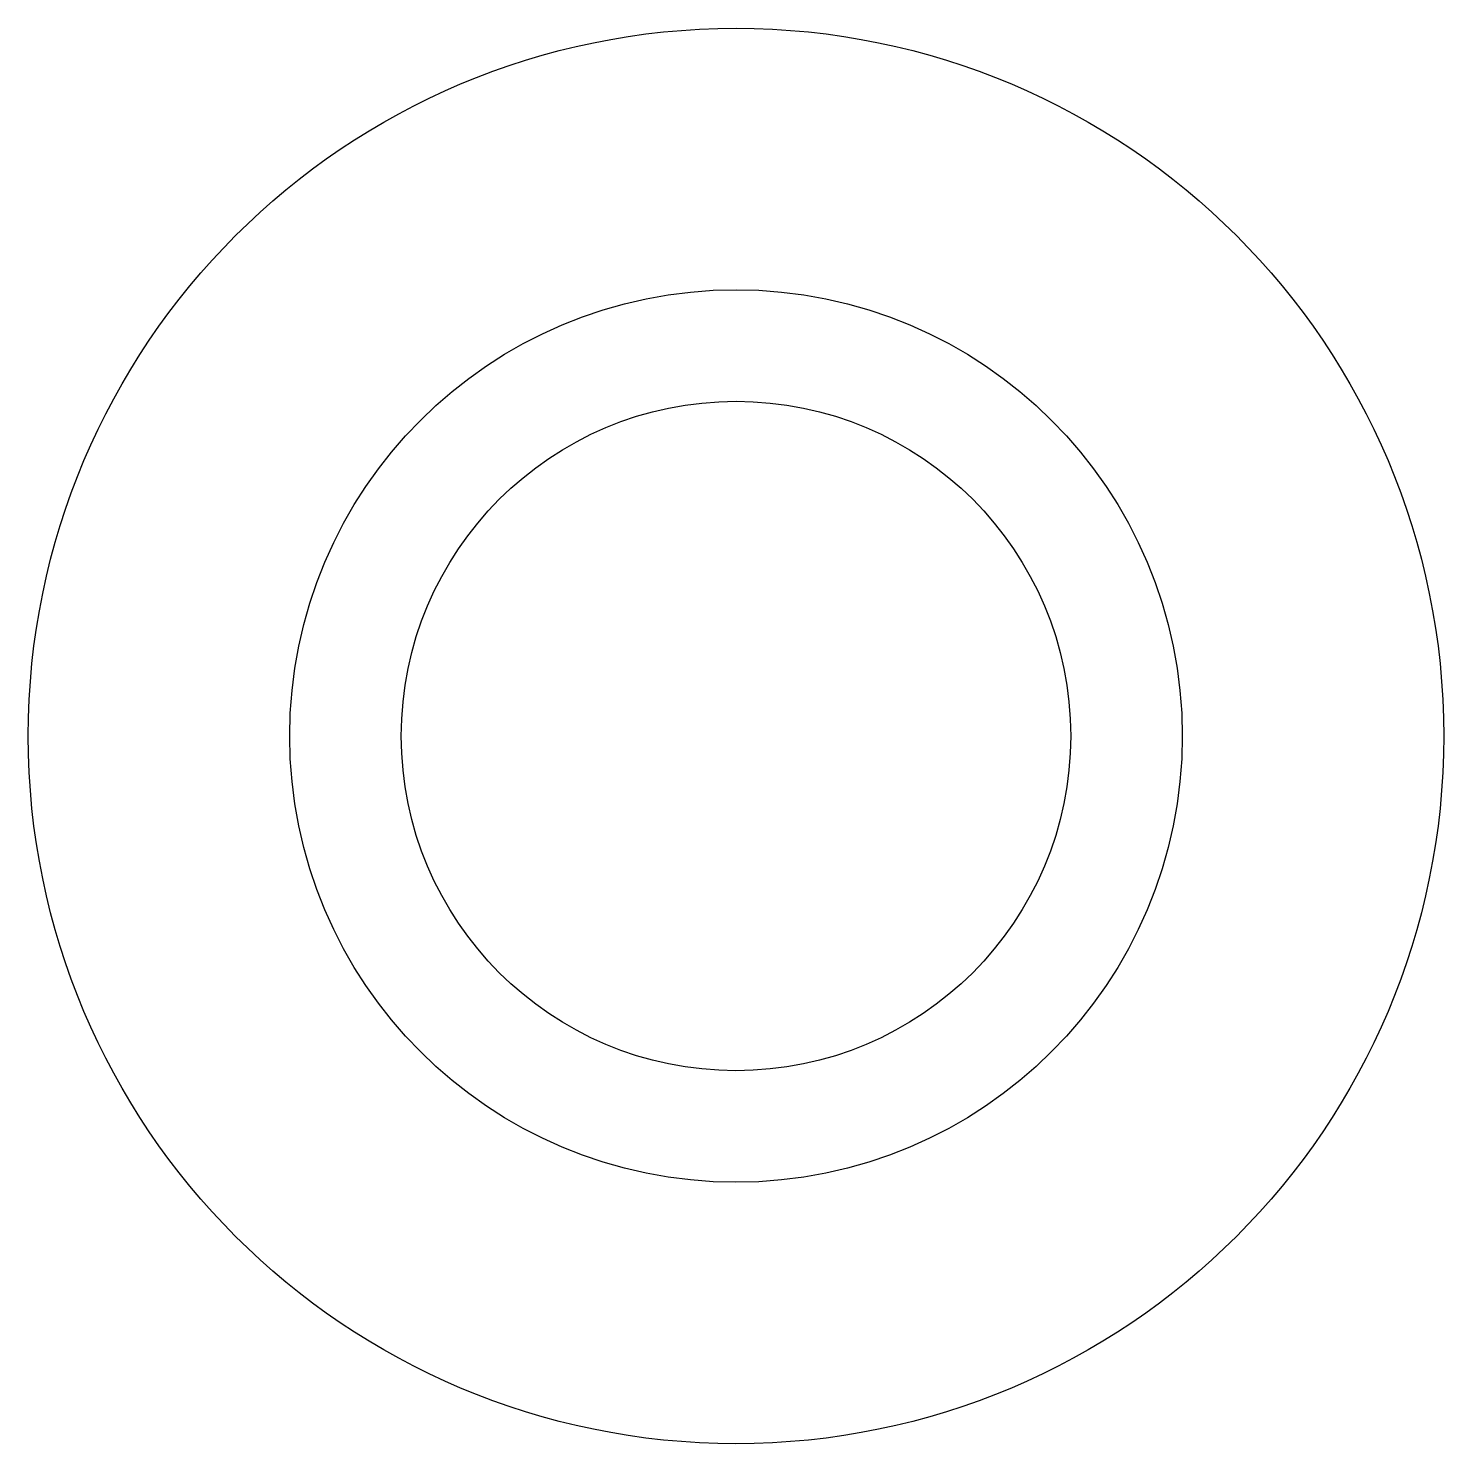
# Model space of a CAD drawing. Header units: millimetres. Extents: x -11.1 to 11.1, y -11.1 to 11.1.
import ezdxf

# ---------------------------------------------------------------- set-up
doc = ezdxf.new("R2010")
doc.units = ezdxf.units.MM
doc.layers.get('0').update_dxf_attribs({"linetype": 'CONTINUOUS'})

msp = doc.modelspace()

# ---------------------------------------------------------------- linework, layer by layer
for radius in [11.1, 7, 5.25]:
    msp.add_circle((0, 0), radius)

doc.saveas('drawing.dxf')
